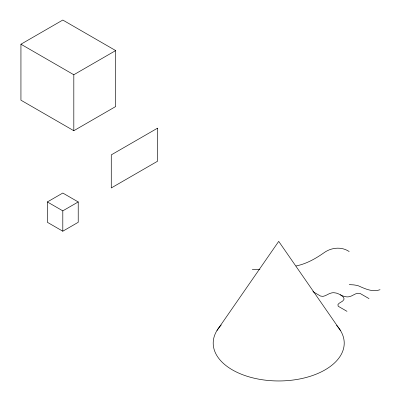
<?xml version="1.0" encoding="UTF-8"?>
<svg xmlns="http://www.w3.org/2000/svg" width="401" height="401" viewBox="0 0 401 401"><rect width="100%" height="100%" fill="white"/><g stroke="black" fill="none" stroke-linecap="round" stroke-linejoin="round"><path stroke-width="0.6" d="M217.006 330.454L278.715 241.377L340.359 330.349M20.937 44.22L62.802 20.05L115.678 50.576L115.678 106.546L73.814 130.716L20.937 100.19L20.937 44.22L73.814 74.746L115.678 50.576M47.378 201.949L62.802 193.041L78.22 201.949L78.22 222.299L62.802 231.207L47.378 222.299L47.378 201.949L62.802 210.851L78.22 201.949M295.993 265.988C306.259 263.918 315.447 258.765 323.918 252.805C331.246 247.462 341.482 246.354 349.216 251.557M380.063 289.717C372.399 292.364 365.251 288.86 358.434 285.838A20.18 11.654 0 0 0 353.487 284.865L349.216 284.63M259.908 269.477L252.274 269.367M369.045 298.62L360.233 293.532C356.163 292.048 352.82 296.229 348.97 296.745A5.945 3.434 0 0 1 346.74 296.87C342.113 296.795 338.695 292.815 334.068 292.74A5.945 3.434 0 0 0 331.838 292.865C327.988 293.377 324.645 297.557 320.574 296.078L313.417 291.943M312.865 291.627L313.141 291.783M347.015 311.341L338.198 306.254C336.173 303.186 342.825 302.234 343.762 299.753A5.945 3.434 0 0 0 343.983 298.464L342.95 296.675L340.404 294.805M73.814 74.746L73.814 130.716M62.802 210.851L62.802 231.207M336.574 325.411A65.508 37.819 0 0 1 278.324 380.96A65.508 37.819 0 0 1 221.222 325.016M157.538 128.17L111.272 154.881L111.272 187.954L157.538 161.242L157.538 128.17"/></g></svg>
